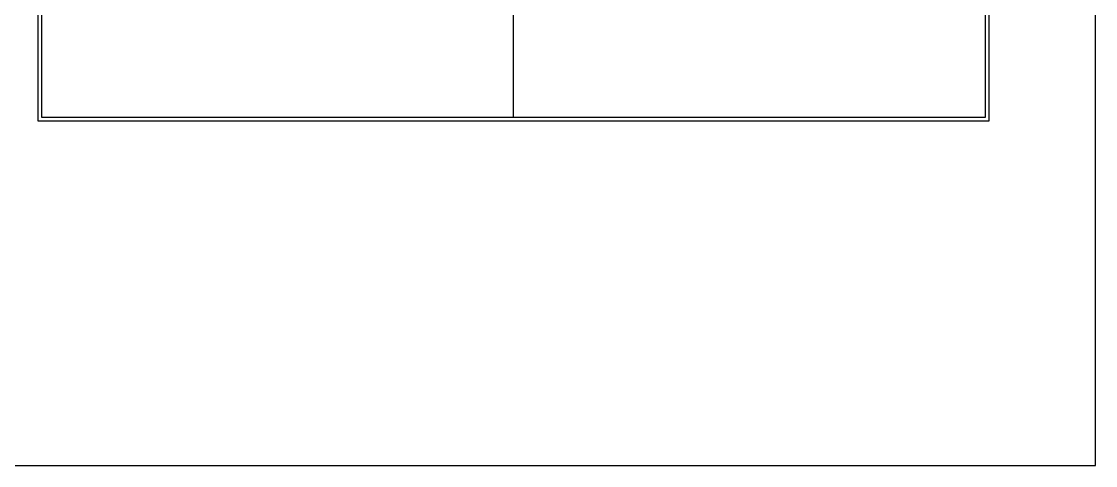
# Model space of a CAD drawing. Header units: millimetres. Extents: x 0 to 225000, y 0 to 300000.
# Drawn here: x 80409 to 225000, y 0 to 59715 of the extents above; entities that cross this region are included whole.
import ezdxf

# ---------------------------------------------------------------- set-up
doc = ezdxf.new("R2010")
doc.units = ezdxf.units.MM
doc.layers.add('CLEAR', color=150, linetype='Continuous')
doc.layers.add('MASK', color=10, linetype='Continuous')

msp = doc.modelspace()

# ---------------------------------------------------------------- linework, layer by layer
msp.add_line((146659, 46823), (146659, 173823))
at = {"layer": 'CLEAR'}
for p, q in [((82659, 46323), (82659, 174323)), ((83159, 46823), (83159, 173823)), ((210159, 173823), (210159, 46823)), ((210659, 174323), (210659, 46323)), ((210659, 46323), (82659, 46323)), ((210159, 46823), (83159, 46823))]:
    msp.add_line(p, q, dxfattribs=at)
at = {"layer": 'MASK'}
for p, q in [((225000, 0), (225000, 300000)), ((0, 0), (225000, 0))]:
    msp.add_line(p, q, dxfattribs=at)

doc.saveas('drawing.dxf')
